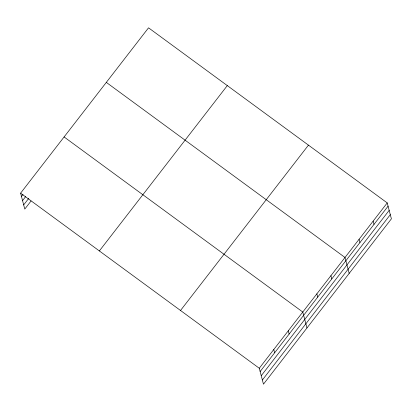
<?xml version="1.0" encoding="UTF-8"?>
<svg xmlns="http://www.w3.org/2000/svg" width="412" height="412" viewBox="0 0 412 412"><rect width="100%" height="100%" fill="white"/><g stroke="black" fill="none" stroke-linecap="round" stroke-linejoin="round"><path stroke-width="0.62" d="M20.6 193.161L148.536 27.82L387.223 202.915L391.4 218.839L263.464 384.18L259.282 368.256L20.6 193.161L24.777 209.085L31.049 200.979M21.46 196.431L23.026 194.407M22.552 200.608L25.688 196.555M23.68 204.908L28.778 198.327M99.364 250.944L227.306 85.603M180.518 310.473L308.459 145.137M259.282 368.256L387.223 202.915M260.142 371.526L388.083 206.185M261.239 375.703L389.175 210.362M262.367 380.003L390.303 214.662M106.317 82.385L345.004 257.479L349.18 273.398M64.097 136.949L302.784 312.038L306.961 327.962M373.148 221.105L374.008 224.375M359.079 239.29L359.933 242.56M330.929 275.664L331.789 278.934M316.859 293.854L317.714 297.124M288.282 330.779L289.142 334.05M273.784 349.52L274.644 352.79"/></g></svg>
